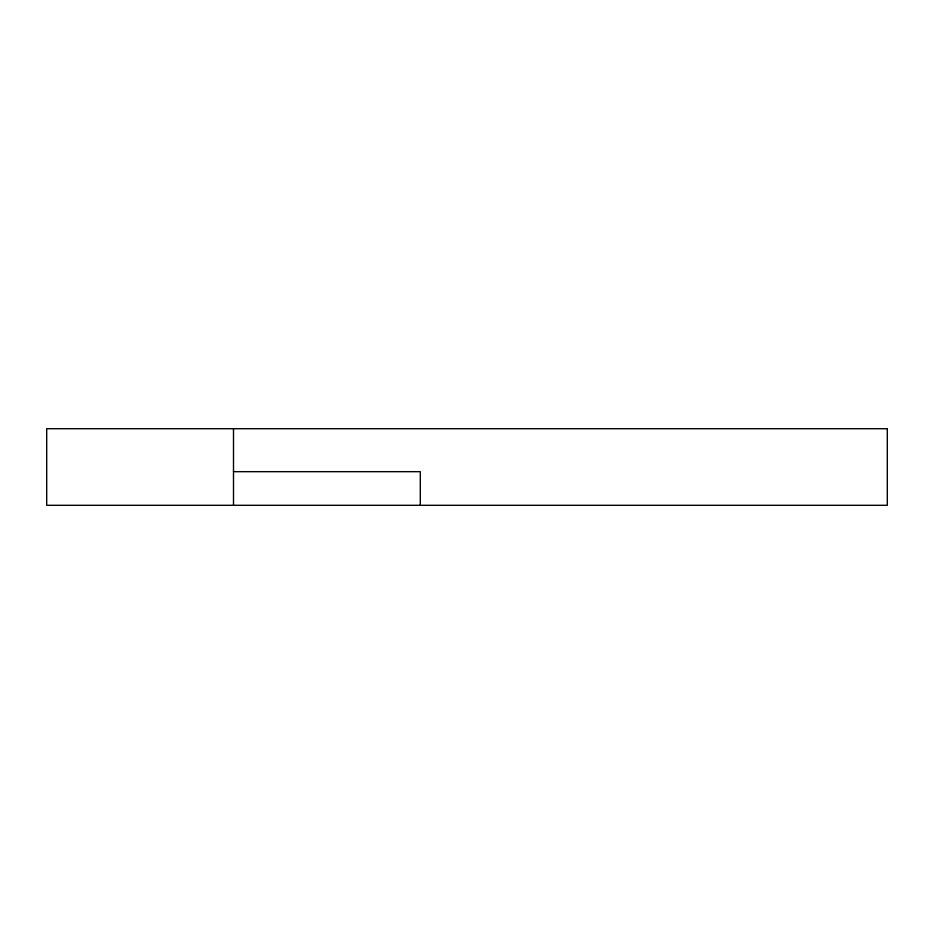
<?xml version="1.0" encoding="UTF-8"?>
<svg xmlns="http://www.w3.org/2000/svg" width="934" height="934" viewBox="0 0 934 934"><rect width="100%" height="100%" fill="white"/><g stroke="black" fill="none" stroke-linecap="round" stroke-linejoin="round"><path stroke-width="1.4" d="M233.5 471.67L420.3 471.67L420.3 505.294M233.5 428.706L233.5 505.294M887.3 428.706L46.7 428.706L46.7 505.294L887.3 505.294L887.3 428.706"/></g></svg>
